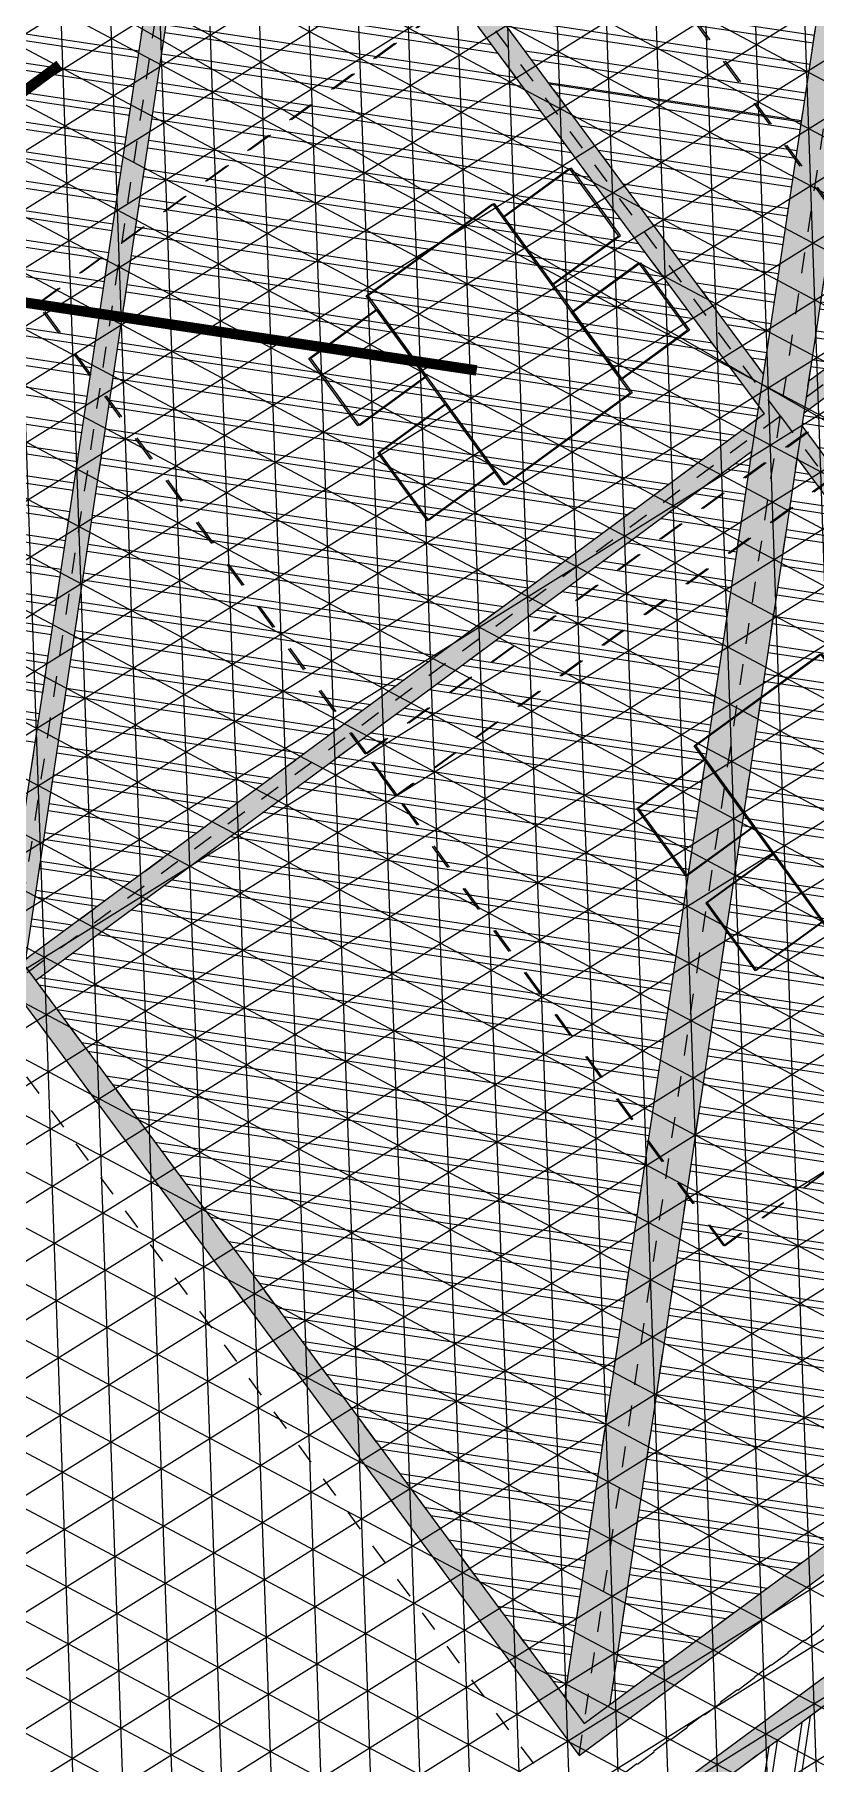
# Model space of a CAD drawing. Header units: metres. Extents: x 678805 to 1359287, y 2747329 to 5497370.
# Drawn here: x 679853.1 to 679856.85, y 2748714.73 to 2748723.04 of the extents above; entities that cross this region are included whole.
import ezdxf
from ezdxf.enums import TextEntityAlignment as Align

# ---------------------------------------------------------------- set-up
doc = ezdxf.new("R2010")
doc.units = ezdxf.units.M
for name, pattern in [('XREF_MON_BUILDINGS$0$DASH_1', [0.4, 0.1, -0.3]), ('XREF_MON_BUILDINGS$0$Dash_2_', [0.25, 0.125, -0.125]), ('XREF_MON_GENERAL_LAYOUT$0$DASHEDX2', [1.5, 1, -0.5])]:
    doc.linetypes.add(name, pattern=pattern)
for name, color, linetype in [('00_XREF_MON_HSC_PAVEMENT', 7, 'Continuous'), ('00_XREF_TWQ_BUILDINGS', 7, 'Continuous'), ('XREF_MON_BUILDINGS$0$00-Modulos DEFINIDOS', 7, 'Continuous'), ('XREF_MON_BUILDINGS$0$02-L-Pergola Arrows', 8, 'Continuous'), ('XREF_MON_BUILDINGS$0$02-L-Pergola Profiles', 8, 'Continuous'), ('XREF_MON_BUILDINGS$0$02-L-Pergola Projection', 8, 'Continuous'), ('XREF_MON_BUILDINGS$0$02-L-Pergola Shades', 15, 'Continuous'), ('XREF_MON_BUILDINGS$0$02-L-Pergola Shades Schematic', 8, 'Continuous'), ('XREF_MON_BUILDINGS$0$02_L_Furniture', 7, 'Continuous'), ('XREF_MON_GENERAL_LAYOUT$0$02-L-Sailcloth', 8, 'XREF_MON_GENERAL_LAYOUT$0$DASHEDX2')]:
    doc.layers.add(name, color=color, linetype=linetype)
doc.layers.add('02-L-Waterfeatures 01', color=7, linetype='Continuous', true_color=0x4da6ff)
doc.layers.add('XREF_MON_BUILDINGS$0$02-L-Pergola Wipeout', color=7, linetype='Continuous', true_color=0xffffff)
doc.layers.add('XREF_MON_BUILDINGS$0$00_AUX', color=3, linetype='Continuous', plot=False)
doc.layers.add('XREF_MON_BUILDINGS$0$02-L-Pergola Aux', color=50, linetype='Continuous', plot=False)
doc.layers.add('XREF_MON_GENERAL_LAYOUT$0$02-L-Level Curves 0.25-0.75m', color=33, linetype='Continuous', lineweight=5)
doc.layers.add('XREF_MON_HSC_PAVEMENT$0$03-TR-Pavement_07_Precast irregular Concrete Blocks', color=7, linetype='Continuous', lineweight=5, true_color=0xb3b3b3)
doc.styles.add('XREF_MON_GENERAL_LAYOUT$0$Standard', font='arial.ttf')

# ---------------------------------------------------------------- blocks, each defined once
blk = doc.blocks.new('XREF_MON_BUILDINGS$0$lamas aluminiotriangulo')
for points in [[(680244.1824, 2748658.419), (680246.3212, 2748656.2803)], [(680246.3459, 2748656.305), (680244.2072, 2748658.4438)], [(680246.4202, 2748656.3793), (680244.3557, 2748658.4438)], [(680244.4052, 2748658.4438), (680246.4449, 2748656.404)], [(680246.5192, 2748656.4783), (680244.5537, 2748658.4438)], [(680244.6032, 2748658.4438), (680246.5439, 2748656.503)], [(680246.6181, 2748656.5773), (680244.7517, 2748658.4438)], [(680244.8011, 2748658.4438), (680246.6429, 2748656.602)], [(680246.7171, 2748656.6762), (680244.9496, 2748658.4438)], [(680244.9991, 2748658.4438), (680246.7419, 2748656.701)], [(680246.8161, 2748656.7752), (680245.1476, 2748658.4438)], [(680245.1971, 2748658.4438), (680246.8409, 2748656.8)], [(680246.9151, 2748656.8742), (680245.3456, 2748658.4438)], [(680245.3951, 2748658.4438), (680246.9399, 2748656.899)], [(680247.0141, 2748656.9732), (680245.5436, 2748658.4438)], [(680245.5931, 2748658.4438), (680247.0389, 2748656.998)], [(680247.1131, 2748657.0722), (680245.7416, 2748658.4438)], [(680245.7911, 2748658.4438), (680247.1379, 2748657.097)], [(680247.2121, 2748657.1712), (680245.9396, 2748658.4438)], [(680245.9891, 2748658.4438), (680247.2369, 2748657.196)], [(680252.2665, 2748658.4438), (680252.6367, 2748658.0736)], [(680252.316, 2748658.4438), (680252.6614, 2748658.0983)], [(680252.4645, 2748658.4438), (680252.7357, 2748658.1726)], [(680252.514, 2748658.4438), (680252.7604, 2748658.1973)], [(680246.2469, 2748656.206), (680244.1824, 2748658.2705)], [(680244.1824, 2748658.221), (680246.2222, 2748656.1813)], [(680246.1479, 2748656.107), (680244.1824, 2748658.0725)], [(680244.1824, 2748658.023), (680246.1232, 2748656.0823)], [(680246.0489, 2748656.008), (680244.1824, 2748657.8745)], [(680244.1824, 2748657.825), (680246.0242, 2748655.9833)], [(680245.9499, 2748655.909), (680244.1824, 2748657.6765)], [(680244.1824, 2748657.627), (680245.9252, 2748655.8843)], [(680245.8509, 2748655.81), (680244.1824, 2748657.4786)], [(680244.1824, 2748657.4291), (680245.8262, 2748655.7853)], [(680248.6174, 2748656.2114), (680247.5126, 2748657.3162)], [(680245.7519, 2748655.711), (680244.1824, 2748657.2806)], [(680244.1824, 2748657.2311), (680245.7272, 2748655.6863)], [(680248.6174, 2748656.0134), (680247.4136, 2748657.2172)], [(680247.4879, 2748657.2914), (680248.6174, 2748656.1619)], [(680247.3889, 2748657.1924), (680248.6174, 2748655.9639)], [(680245.6529, 2748655.6121), (680244.1824, 2748657.0826)], [(680247.2899, 2748657.0934), (680248.6174, 2748655.7659)], [(680248.6174, 2748655.8154), (680247.3147, 2748657.1182)], [(680244.1824, 2748657.0331), (680245.6282, 2748655.5873)], [(680247.1909, 2748656.9944), (680248.6174, 2748655.5679)], [(680248.6174, 2748655.6174), (680247.2157, 2748657.0192)], [(680245.554, 2748655.5131), (680244.1824, 2748656.8846)], [(680247.0919, 2748656.8955), (680248.6174, 2748655.3699)], [(680248.6174, 2748655.4194), (680247.1167, 2748656.9202)], [(680244.1824, 2748656.8351), (680245.5292, 2748655.4883)], [(680248.6174, 2748655.2214), (680247.0177, 2748656.8212)], [(680248.6174, 2748655.0235), (680246.9187, 2748656.7222)], [(680246.9929, 2748656.7965), (680248.6174, 2748655.1719)], [(680245.455, 2748655.4141), (680244.1824, 2748656.6866)], [(680244.1824, 2748656.6371), (680245.4302, 2748655.3893)], [(680246.8939, 2748656.6975), (680248.6174, 2748654.974)], [(680246.7949, 2748656.5985), (680248.6174, 2748654.776)], [(680248.6174, 2748654.8255), (680246.8197, 2748656.6232)], [(680245.356, 2748655.3151), (680244.1824, 2748656.4886)], [(680246.6959, 2748656.4995), (680248.6174, 2748654.578)], [(680248.6174, 2748654.6275), (680246.7207, 2748656.5242)], [(680249.8896, 2748655.3265), (680248.7274, 2748656.4886)], [(680244.1824, 2748656.4391), (680245.3312, 2748655.2903)], [(680246.5969, 2748656.4005), (680248.6174, 2748654.38)], [(680248.6174, 2748654.4295), (680246.6217, 2748656.4252)], [(680248.7274, 2748656.4391), (680249.8648, 2748655.3017)], [(680246.4979, 2748656.3015), (680248.6174, 2748654.182)], [(680248.6174, 2748654.2315), (680246.5227, 2748656.3262)], [(680245.257, 2748655.2161), (680244.1824, 2748656.2906)], [(680244.1824, 2748656.2411), (680245.2322, 2748655.1913)], [(680246.4237, 2748656.2272), (680248.607, 2748654.0439)], [(680249.7906, 2748655.2275), (680248.7274, 2748656.2906)], [(680248.7274, 2748656.2411), (680249.7658, 2748655.2027)], [(680248.5823, 2748654.0192), (680246.3989, 2748656.2025)], [(680245.158, 2748655.1171), (680244.1824, 2748656.0926)], [(680248.3947, 2748654.0088), (680246.3, 2748656.1035)], [(680246.3247, 2748656.1282), (680248.4442, 2748654.0088)], [(680249.6916, 2748655.1285), (680248.7274, 2748656.0926)], [(680244.1824, 2748656.0431), (680245.1332, 2748655.0923)], [(680248.1967, 2748654.0088), (680246.201, 2748656.0045)], [(680246.2257, 2748656.0292), (680248.2462, 2748654.0088)], [(680248.7274, 2748656.0431), (680249.6668, 2748655.1037)], [(680245.059, 2748655.0181), (680244.1824, 2748655.8946)], [(680247.9987, 2748654.0088), (680246.102, 2748655.9055)], [(680246.1267, 2748655.9303), (680248.0482, 2748654.0088)], [(680249.597, 2748655.0339), (680248.7274, 2748655.9034)], [(680249.5926, 2748655.0295), (680248.7274, 2748655.8946)], [(680244.1824, 2748655.8451), (680245.0342, 2748654.9933)], [(680247.8007, 2748654.0088), (680246.003, 2748655.8065)], [(680246.0277, 2748655.8313), (680247.8502, 2748654.0088)], [(680248.7274, 2748655.8451), (680249.5678, 2748655.0047)], [(680245.9287, 2748655.7323), (680247.6522, 2748654.0088)], [(680244.96, 2748654.9191), (680244.1824, 2748655.6966)], [(680244.1824, 2748655.6471), (680244.9352, 2748654.8943)], [(680247.6027, 2748654.0088), (680245.904, 2748655.7075)], [(680249.4936, 2748654.9305), (680248.7274, 2748655.6966)], [(680248.7274, 2748655.6471), (680249.4688, 2748654.9057)], [(680247.4047, 2748654.0088), (680245.805, 2748655.6085)], [(680245.8297, 2748655.6333), (680247.4542, 2748654.0088)], [(680244.861, 2748654.8201), (680244.1824, 2748655.4987)], [(680247.2068, 2748654.0088), (680245.706, 2748655.5095)], [(680245.7307, 2748655.5343), (680247.2562, 2748654.0088)], [(680249.3946, 2748654.8315), (680248.7274, 2748655.4987)], [(680247.0088, 2748654.0088), (680245.607, 2748655.4105)], [(680245.6317, 2748655.4353), (680247.0583, 2748654.0088)], [(680248.7274, 2748655.4492), (680249.3698, 2748654.8067)], [(680246.8108, 2748654.0088), (680245.508, 2748655.3115)], [(680245.5327, 2748655.3363), (680246.8603, 2748654.0088)], [(680245.4337, 2748655.2373), (680246.6623, 2748654.0088)], [(680248.7274, 2748655.3007), (680249.2956, 2748654.7325)], [(680248.7274, 2748655.2512), (680249.2709, 2748654.7077)], [(680245.3348, 2748655.1383), (680246.4643, 2748654.0088)], [(680246.6128, 2748654.0088), (680245.409, 2748655.2125)], [(680246.4148, 2748654.0088), (680245.31, 2748655.1135)], [(680249.1966, 2748654.6335), (680248.7274, 2748655.1027)], [(680246.2168, 2748654.0088), (680245.211, 2748655.0145)], [(680245.2358, 2748655.0393), (680246.2663, 2748654.0088)], [(680248.7274, 2748655.0532), (680249.1719, 2748654.6087)], [(680246.0188, 2748654.0088), (680245.112, 2748654.9156)], [(680245.1368, 2748654.9403), (680246.0683, 2748654.0088)], [(680249.0976, 2748654.5345), (680248.7274, 2748654.9047)], [(680245.8208, 2748654.0088), (680245.013, 2748654.8166)], [(680245.0378, 2748654.8413), (680245.8703, 2748654.0088)], [(680248.7274, 2748654.8552), (680249.0729, 2748654.5098)], [(680244.9388, 2748654.7423), (680245.6723, 2748654.0088)], [(680245.4743, 2748654.0088), (680244.8398, 2748654.6433)], [(680245.6228, 2748654.0088), (680244.914, 2748654.7176)], [(680248.9986, 2748654.4355), (680248.7274, 2748654.7067)], [(680248.7274, 2748654.6572), (680248.9739, 2748654.4108)], [(680245.4248, 2748654.0088), (680244.815, 2748654.6186)], [(680245.2269, 2748654.0088), (680244.716, 2748654.5196)], [(680244.7408, 2748654.5443), (680245.2764, 2748654.0088)], [(680248.8996, 2748654.3365), (680248.7274, 2748654.5087)], [(680245.0289, 2748654.0088), (680244.617, 2748654.4206)], [(680244.6418, 2748654.4453), (680245.0784, 2748654.0088)], [(680248.7274, 2748654.4592), (680248.8749, 2748654.3118)], [(680244.8309, 2748654.0088), (680244.518, 2748654.3216)], [(680244.5428, 2748654.3463), (680244.8804, 2748654.0088)], [(680248.8006, 2748654.2375), (680248.7274, 2748654.3107)], [(680244.4438, 2748654.2473), (680244.6824, 2748654.0088)], [(680248.7274, 2748654.2612), (680248.7759, 2748654.2128)], [(680244.3448, 2748654.1483), (680244.4844, 2748654.0088)], [(680244.6329, 2748654.0088), (680244.419, 2748654.2226)], [(680244.4349, 2748654.0088), (680244.3201, 2748654.1236)], [(680246.3345, 2748651.7714), (680244.2072, 2748653.8988)], [(680246.4088, 2748651.8457), (680244.3557, 2748653.8988)], [(680244.4052, 2748653.8988), (680246.4335, 2748651.8704)], [(680246.5078, 2748651.9447), (680244.5537, 2748653.8988)], [(680244.6032, 2748653.8988), (680246.5325, 2748651.9694)], [(680246.6068, 2748652.0436), (680244.7517, 2748653.8988)], [(680244.8011, 2748653.8988), (680246.6315, 2748652.0684)], [(680246.7058, 2748652.1426), (680244.9496, 2748653.8988)], [(680244.9991, 2748653.8988), (680246.7305, 2748652.1674)], [(680246.8047, 2748652.2416), (680245.1476, 2748653.8988)], [(680245.1971, 2748653.8988), (680246.8295, 2748652.2664)], [(680246.9037, 2748652.3406), (680245.3456, 2748653.8988)], [(680245.3951, 2748653.8988), (680246.9285, 2748652.3654)], [(680247.0027, 2748652.4396), (680245.5436, 2748653.8988)], [(680245.5931, 2748653.8988), (680247.0275, 2748652.4644)], [(680247.1017, 2748652.5386), (680245.7416, 2748653.8988)], [(680245.7911, 2748653.8988), (680247.1265, 2748652.5634)], [(680247.2007, 2748652.6376), (680245.9396, 2748653.8988)], [(680245.9891, 2748653.8988), (680247.2255, 2748652.6624)], [(680247.2997, 2748652.7366), (680246.1376, 2748653.8988)], [(680246.1871, 2748653.8988), (680247.3245, 2748652.7614)], [(680247.3987, 2748652.8356), (680246.3356, 2748653.8988)], [(680246.3851, 2748653.8988), (680247.4235, 2748652.8604)], [(680247.4977, 2748652.9346), (680246.5336, 2748653.8988)], [(680246.5831, 2748653.8988), (680247.5225, 2748652.9593)], [(680247.5967, 2748653.0336), (680246.7316, 2748653.8988)], [(680246.781, 2748653.8988), (680247.6215, 2748653.0583)], [(680247.6957, 2748653.1326), (680246.9295, 2748653.8988)], [(680246.979, 2748653.8988), (680247.7205, 2748653.1573)], [(680247.7947, 2748653.2316), (680247.1275, 2748653.8988)], [(680247.177, 2748653.8988), (680247.8194, 2748653.2563)], [(680247.8937, 2748653.3306), (680247.3255, 2748653.8988)], [(680247.375, 2748653.8988), (680247.9184, 2748653.3553)], [(680247.9927, 2748653.4296), (680247.5235, 2748653.8988)], [(680247.573, 2748653.8988), (680248.0174, 2748653.4543)], [(680247.7215, 2748653.8988), (680248.0917, 2748653.5286)], [(680247.771, 2748653.8988), (680248.1164, 2748653.5533)], [(680247.9195, 2748653.8988), (680248.1907, 2748653.6276)], [(680247.969, 2748653.8988), (680248.2154, 2748653.6523)], [(680248.2897, 2748653.7266), (680248.1175, 2748653.8988)], [(680248.167, 2748653.8988), (680248.3144, 2748653.7513)], [(680248.3887, 2748653.8256), (680248.3155, 2748653.8988)], [(680248.365, 2748653.8988), (680248.4134, 2748653.8503)], [(680244.1824, 2748653.874), (680246.3098, 2748651.7467)], [(680246.2355, 2748651.6724), (680244.1824, 2748653.7255)], [(680244.1824, 2748653.676), (680246.2108, 2748651.6477)], [(680246.1365, 2748651.5734), (680244.1824, 2748653.5275)], [(680244.1824, 2748653.478), (680246.1118, 2748651.5487)], [(680246.0375, 2748651.4744), (680244.1824, 2748653.3295)], [(680244.1824, 2748653.28), (680246.0128, 2748651.4497)], [(680245.9385, 2748651.3754), (680244.1824, 2748653.1315)], [(680244.1824, 2748653.082), (680245.9138, 2748651.3507)], [(680245.8395, 2748651.2764), (680244.1824, 2748652.9336)], [(680244.1824, 2748652.8841), (680245.8148, 2748651.2517)], [(680245.7406, 2748651.1774), (680244.1824, 2748652.7356)], [(680244.1824, 2748652.6861), (680245.7158, 2748651.1527)], [(680245.6416, 2748651.0784), (680244.1824, 2748652.5376)], [(680244.1824, 2748652.4881), (680245.6168, 2748651.0537)], [(680245.5426, 2748650.9794), (680244.1824, 2748652.3396)], [(680244.1824, 2748652.2901), (680245.5178, 2748650.9547)], [(680245.4436, 2748650.8805), (680244.1824, 2748652.1416)], [(680244.1824, 2748652.0921), (680245.4188, 2748650.8557)], [(680245.3446, 2748650.7815), (680244.1824, 2748651.9436)], [(680244.1824, 2748651.8941), (680245.3198, 2748650.7567)], [(680245.2456, 2748650.6825), (680244.1824, 2748651.7456)], [(680244.1824, 2748651.6961), (680245.2208, 2748650.6577)], [(680245.1466, 2748650.5835), (680244.1824, 2748651.5476)], [(680244.1824, 2748651.4981), (680245.1218, 2748650.5587)], [(680245.0476, 2748650.4845), (680244.1824, 2748651.3496)], [(680244.1824, 2748651.3001), (680245.0228, 2748650.4597)], [(680244.9486, 2748650.3855), (680244.1824, 2748651.1516)], [(680244.1824, 2748651.1021), (680244.9238, 2748650.3607)], [(680244.8496, 2748650.2865), (680244.1824, 2748650.9537)], [(680244.1824, 2748650.9042), (680244.8248, 2748650.2617)], [(680244.1824, 2748650.7557), (680244.7506, 2748650.1875)], [(680244.1824, 2748650.7062), (680244.7259, 2748650.1627)], [(680244.6516, 2748650.0885), (680244.1824, 2748650.5577)], [(680244.1824, 2748650.5082), (680244.6269, 2748650.0637)], [(680244.5526, 2748649.9895), (680244.1824, 2748650.3597)], [(680244.1824, 2748650.3102), (680244.5279, 2748649.9648)], [(680244.4536, 2748649.8905), (680244.1824, 2748650.1617)], [(680244.1824, 2748650.1122), (680244.4289, 2748649.8658)], [(680244.3546, 2748649.7915), (680244.1824, 2748649.9637)], [(680244.1824, 2748649.9142), (680244.3299, 2748649.7668)], [(680244.2556, 2748649.6925), (680244.1824, 2748649.7657)], [(680244.1824, 2748649.7162), (680244.2309, 2748649.6678)]]:
    blk.add_lwpolyline(points)
blk = doc.blocks.new('XREF_MON_BUILDINGS$0$PERGOLA PLEGADA')
at = {"layer": 'XREF_MON_BUILDINGS$0$02-L-Pergola Wipeout', "true_color": 0xfcfcfc}
h = blk.add_hatch(color=7, dxfattribs=at)
h.dxf.hatch_style = 1
h.paths.add_polyline_path([(4.6122, 9.29), (0.31, 4.9878), (0.31, 9.29)])
h.paths.add_polyline_path([(0.3328, 4.855), (4.745, 9.2672), (4.745, 4.9006), (4.6994, 4.855)])
h.paths.add_polyline_path([(4.855, 9.29), (9.1344, 9.29), (4.855, 5.0106)])
h.paths.add_polyline_path([(9.29, 9.1344), (9.29, 4.855), (5.0106, 4.855)])
h.paths.add_polyline_path([(4.9006, 4.745), (9.2672, 4.745), (4.855, 0.3328), (4.855, 4.6994)])
h.paths.add_polyline_path([(9.29, 4.6122), (9.29, 0.31), (4.9878, 0.31)])
h.paths.add_polyline_path([(0.4656, 0.31), (4.745, 4.5894), (4.745, 0.31)])
h.paths.add_polyline_path([(0.31, 4.745), (4.5894, 4.745), (0.31, 0.4656)])
h.paths.add_polyline_path([(9.4, 0.2), (0.2, 0.2), (0.2, 9.4), (9.4, 9.4)])
at = {"layer": 'XREF_MON_BUILDINGS$0$02-L-Pergola Arrows', "color": 253, "const_width": 0.05}
for points in [[(5.8434, 3.7566), (8.2145, 1.3855)], [(5.8434, 3.7566), (8.2145, 1.3855)], [(6.584, 1.3855), (8.2145, 1.3855), (8.2145, 3.016)]]:
    blk.add_lwpolyline(points, dxfattribs=at)
at = {"layer": 'XREF_MON_BUILDINGS$0$02-L-Pergola Aux', "linetype": 'XREF_MON_BUILDINGS$0$Dash_2_', "ltscale": 0.5}
for p, q in [((0, 0), (0, 9.6)), ((0.2, 0.2), (9.4, 9.4)), ((4.8, 4.9556), (4.8, 9.4)), ((4.8, 4.8), (0.2, 4.8)), ((4.8, 4.8), (9.4, 4.8)), ((4.8, 4.8), (4.8, 0.2)), ((4.8, 0.2), (9.4, 4.8)), ((9.6, 0), (0, 0))]:
    blk.add_line(p, q, dxfattribs=at)
at = {"layer": 'XREF_MON_BUILDINGS$0$02-L-Pergola Profiles'}
for p, q in [((0.31, 0.4656), (9.1344, 9.29)), ((4.745, 4.9006), (4.745, 9.29)), ((4.855, 5.0106), (4.855, 9.29)), ((0.4656, 0.31), (9.29, 9.1344)), ((4.6994, 4.855), (0.31, 4.855)), ((5.0106, 4.855), (9.29, 4.855)), ((4.5894, 4.745), (0.31, 4.745)), ((4.8322, 0.31), (9.2672, 4.745)), ((4.855, 4.745), (9.29, 4.745)), ((4.855, 4.745), (4.855, 0.31)), ((4.745, 4.5894), (4.745, 0.31)), ((4.9878, 0.31), (9.29, 4.6122))]:
    blk.add_line(p, q, dxfattribs=at)
for points in [[(9.4, 0.2), (0.2, 0.2), (0.2, 9.4), (9.4, 9.4)], [(0.31, 9.29), (9.29, 9.29), (9.29, 0.31), (0.31, 0.31)]]:
    blk.add_lwpolyline(points, close=True, dxfattribs=at)
at = {"layer": 'XREF_MON_BUILDINGS$0$02-L-Pergola Projection', "linetype": 'XREF_MON_BUILDINGS$0$DASH_1'}
for p, q in [((0.31, 0.4656), (9.1344, 9.29)), ((4.745, 4.9006), (4.745, 9.29)), ((4.855, 5.0106), (4.855, 9.29)), ((0.4656, 0.31), (9.29, 9.1344)), ((4.6994, 4.855), (0.31, 4.855)), ((5.0106, 4.855), (9.29, 4.855)), ((4.5894, 4.745), (0.31, 4.745)), ((4.8322, 0.31), (9.2672, 4.745)), ((4.855, 4.745), (9.29, 4.745)), ((4.855, 4.745), (4.855, 0.31)), ((4.745, 4.5894), (4.745, 0.31)), ((4.9878, 0.31), (9.29, 4.6122))]:
    blk.add_line(p, q, dxfattribs=at)
for points in [[(9.4, 0.2), (0.2, 0.2), (0.2, 9.4), (9.4, 9.4)], [(0.31, 9.29), (9.29, 9.29), (9.29, 0.31), (0.31, 0.31)]]:
    blk.add_lwpolyline(points, close=True, dxfattribs=at)
at = {"layer": 'XREF_MON_BUILDINGS$0$02-L-Pergola Shades'}
blk.add_blockref('XREF_MON_BUILDINGS$0$lamas aluminiotriangulo', (-680243.8724, -2748649.1538), dxfattribs=at)
at = {"layer": 'XREF_MON_BUILDINGS$0$02-L-Pergola Shades', "xscale": -1, "rotation": 270.0000000152252}
blk.add_blockref('XREF_MON_BUILDINGS$0$lamas aluminiotriangulo', (-2748649.1536, -680243.8732), dxfattribs=at)
at = {"layer": 'XREF_MON_BUILDINGS$0$02-L-Pergola Shades Schematic'}
blk.add_blockref('XREF_MON_BUILDINGS$0$lamas aluminiotriangulo', (-680243.8724, -2748649.1538), dxfattribs=at)
at = {"layer": 'XREF_MON_BUILDINGS$0$02-L-Pergola Shades Schematic', "xscale": -1, "rotation": 270.0000000152252}
blk.add_blockref('XREF_MON_BUILDINGS$0$lamas aluminiotriangulo', (-2748649.1536, -680243.8732), dxfattribs=at)
blk = doc.blocks.new('XREF_MON_BUILDINGS$0$PERGOLA PLANA')
at = {"layer": 'XREF_MON_BUILDINGS$0$02-L-Pergola Wipeout', "true_color": 0xfcfcfc}
h = blk.add_hatch(color=7, dxfattribs=at)
h.dxf.hatch_style = 1
h.paths.add_polyline_path([(4.6122, 9.29), (0.31, 4.9878), (0.31, 9.29)])
h.paths.add_polyline_path([(0.3328, 4.855), (4.745, 9.2672), (4.745, 4.9006), (4.6994, 4.855)])
h.paths.add_polyline_path([(4.855, 9.29), (9.1344, 9.29), (4.855, 5.0106)])
h.paths.add_polyline_path([(9.29, 9.1344), (9.29, 4.855), (5.0106, 4.855)])
h.paths.add_polyline_path([(4.9006, 4.745), (9.2672, 4.745), (4.855, 0.3328), (4.855, 4.6994)])
h.paths.add_polyline_path([(9.29, 4.6122), (9.29, 0.31), (4.9878, 0.31)])
h.paths.add_polyline_path([(0.4656, 0.31), (4.745, 4.5894), (4.745, 0.31)])
h.paths.add_polyline_path([(0.31, 4.745), (4.5894, 4.745), (0.31, 0.4656)])
h.paths.add_polyline_path([(9.4, 0.2), (0.2, 0.2), (0.2, 9.4), (9.4, 9.4)])
at = {"layer": 'XREF_MON_BUILDINGS$0$02-L-Pergola Aux', "linetype": 'XREF_MON_BUILDINGS$0$Dash_2_', "ltscale": 0.5}
blk.add_line((0, 9.6), (9.6, 9.6), dxfattribs=at)
at = {"layer": 'XREF_MON_BUILDINGS$0$02-L-Pergola Profiles'}
for points in [[(9.4, 0.2), (0.2, 0.2), (0.2, 9.4), (9.4, 9.4)], [(0.31, 9.29), (9.29, 9.29), (9.29, 0.31), (0.31, 0.31)]]:
    blk.add_lwpolyline(points, close=True, dxfattribs=at)
at = {"layer": 'XREF_MON_BUILDINGS$0$02-L-Pergola Projection', "linetype": 'XREF_MON_BUILDINGS$0$DASH_1'}
for points in [[(9.4, 0.2), (0.2, 0.2), (0.2, 9.4), (9.4, 9.4)], [(0.31, 9.29), (9.29, 9.29), (9.29, 0.31), (0.31, 0.31)]]:
    blk.add_lwpolyline(points, close=True, dxfattribs=at)
at = {"layer": 'XREF_MON_BUILDINGS$0$02-L-Pergola Shades'}
blk.add_blockref('XREF_MON_BUILDINGS$0$lamas aluminiotriangulo', (-680243.8724, -2748649.1538), dxfattribs=at)
at = {"layer": 'XREF_MON_BUILDINGS$0$02-L-Pergola Shades Schematic'}
blk.add_blockref('XREF_MON_BUILDINGS$0$lamas aluminiotriangulo', (-680243.8724, -2748649.1538), dxfattribs=at)
blk = doc.blocks.new('XREF_MON_BUILDINGS$0$Rest_4seats')
at = {"linetype": 'Continuous'}
for points in [[(-0.0811, 0.3717), (-0.083, 0.7717), (-0.483, 0.7698), (-0.4811, 0.3698)], [(0.0814, 0.3724), (0.0795, 0.7724), (0.4795, 0.7743), (0.4814, 0.3743)], [(0.5662, -0.3753), (0.5626, 0.3747), (-0.5624, 0.3694), (-0.5588, -0.3806)], [(-0.0776, -0.3783), (-0.0757, -0.7783), (-0.4757, -0.7802), (-0.4776, -0.3802)], [(0.0849, -0.3776), (0.0868, -0.7776), (0.4868, -0.7757), (0.4849, -0.3757)]]:
    blk.add_lwpolyline(points, close=True, dxfattribs=at)
at = {"layer": 'XREF_MON_BUILDINGS$0$00_AUX', "linetype": 'XREF_MON_BUILDINGS$0$Dash_2_'}
blk.add_lwpolyline([(-1.4685, 1.6651), (-1.4526, -1.6849), (1.4723, -1.671), (1.4565, 1.679)], close=True, dxfattribs=at)
blk = doc.blocks.new('XREF_MON_BUILDINGS$0$Modulos_Restaurant Monasya')
at = {"layer": 'XREF_MON_BUILDINGS$0$02_L_Furniture', "xscale": -1, "rotation": 90.30672573720153}
for p in [(12.9146, -5.6021), (8.4762, -8.28), (12.9162, -8.2771)]:
    blk.add_blockref('XREF_MON_BUILDINGS$0$Rest_4seats', p, dxfattribs=at)
blk = doc.blocks.new('XREF_MON_BUILDINGS')
at = {"layer": 'XREF_MON_BUILDINGS$0$00-Modulos DEFINIDOS', "linetype": 'Continuous', "xscale": -1, "rotation": 306.3305642454711}
for p in [(679858.9299, 2748724.166), (679855.3407, 2748721.5524), (679856.9152, 2748719.3899)]:
    blk.add_blockref('XREF_MON_BUILDINGS$0$Rest_4seats', p, dxfattribs=at)
at = {"layer": 'XREF_MON_BUILDINGS$0$02-L-Pergola Projection', "xscale": -1}
for name, p, rotation in [('XREF_MON_BUILDINGS$0$PERGOLA PLEGADA', (679855.6756, 2748714.4934), 306.4539944455664), ('XREF_MON_BUILDINGS$0$PERGOLA PLANA', (679869.0984, 2748712.4738), 36.43967073982355)]:
    blk.add_blockref(name, p, dxfattribs=dict(at, rotation=rotation))
at = {"layer": 'XREF_MON_BUILDINGS$0$00-Modulos DEFINIDOS', "rotation": 216.0573440932065}
blk.add_blockref('XREF_MON_BUILDINGS$0$Modulos_Restaurant Monasya', (679870.646, 2748722.4618), dxfattribs=at)
blk = doc.blocks.new('XREF_MON_HSC_PAVEMENT')
at = {"layer": 'XREF_MON_HSC_PAVEMENT$0$03-TR-Pavement_07_Precast irregular Concrete Blocks', "linetype": 'Continuous'}
h = blk.add_hatch(dxfattribs=at)
h.set_pattern_fill('NET3', color=256, scale=0.075, angle=92)
h.set_pattern_definition([(92, (679898.76976, 2748715.38535), (-0.2379799, -0.0083104), []), (152, (679898.76976, 2748715.38535), (-0.1117929, -0.2102519), []), (212, (679898.76976, 2748715.38535), (0.126187, -0.20194145), [])])
h.paths.add_polyline_path([(679858.5017, 2748700.1264), (679883.3907, 2748715.6196), (679862.6211, 2748743.6439), (679859.1532, 2748741.4809), (679858.8356, 2748741.99), (679839.8294, 2748730.1355)])
blk = doc.blocks.new('XREF_MON_GENERAL_LAYOUT')
at = {"layer": 'XREF_MON_GENERAL_LAYOUT$0$02-L-Level Curves 0.25-0.75m', "ltscale": 0.3}
blk.add_lwpolyline([(679852.5027, 2748751.0645), (679831.6994, 2748735.6389), (679913.7049, 2748688.6), (679912.6463, 2748691.8244), (679915.7414, 2748692.8462), (679916.8863, 2748691.9752), (679920.8576, 2748693.2863), (679929.2959, 2748679.6568), (679931.2301, 2748678.5474)], dxfattribs=at)
at = {"layer": 'XREF_MON_GENERAL_LAYOUT$0$02-L-Sailcloth', "elevation": 0}
blk.add_lwpolyline([(679809.7551, 2748716.5509, 0.122041), (679849.9788, 2748716.1409, 0.181282), (679853.8749, 2748695.4755, 0.124933), (679823.1348, 2748698.7606, 0.12741)], format="xyb", close=True, dxfattribs=at)
at = {"style": 'XREF_MON_GENERAL_LAYOUT$0$Standard'}
for tag, rotation, p in [('604,00', 330.26429, (679905.7703, 2748776.5578)), ('603,00', 330.26429, (679901.8609, 2748753.4772)), ('600,00', 133.82598, (679944.5968, 2748745.1526)), ('602,00', 330.26429, (679883.3192, 2748738.7269)), ('601,00', 117.89057, (679920.972, 2748732.8701)), ('601,00', 330.26429, (679864.7775, 2748723.9765)), ('600,00', 40.88332, (679777.4054, 2748705.4436, 1.17)), ('602,00', 330.26429, (679941.2749, 2748705.483)), ('601,00', 40.88332, (679701.7984, 2748703.8886, 1.17)), ('598,00', 62.09101, (679810.2666, 2748702.6187)), ('600,00', 330.26429, (679877.7815, 2748691.1312)), ('600,00', 19.55109, (679920.4438, 2748685.4955)), ('601,00', 330.26429, (679934.8129, 2748683.8036)), ('599,00', 330.26429, (679854.5671, 2748679.0611)), ('600,00', 88.39282, (679743.9135, 2748675.5716)), ('599,00', 20.60862, (679924.2599, 2748675.2164)), ('601,00', 88.39282, (679728.0346, 2748671.3178, -2)), ('602,00', 88.39282, (679711.8258, 2748665.9661, -1)), ('603,00', 88.39282, (679695.6151, 2748660.611)), ('599,00', 40.88332, (679788.8073, 2748655.8292, 1.17)), ('601,00', 40.88332, (679627.6123, 2748644.6026, 1.17)), ('603,00', 41.70581, (679702.4989, 2748628.4844, 1.17)), ('600,00', 40.88332, (679645.925, 2748597.9261, 1.17)), ('599,00', 34.22768, (679673.5744, 2748555.136, 5.34))]:
    blk.add_attdef(tag, text='', height=1, rotation=rotation, dxfattribs=at).set_placement(p, align=Align.MIDDLE)
at = {"ltscale": 0.3, "style": 'XREF_MON_GENERAL_LAYOUT$0$Standard'}
for tag, rotation, p in [('603,50', 330.26429, (679911.5006, 2748760.5702)), ('602,50', 330.26429, (679892.8647, 2748745.8464)), ('600,50', 133.82598, (679933.0483, 2748738.7294)), ('601,50', 330.26429, (679873.5807, 2748731.6715)), ('601,50', 101.28567, (679909.522, 2748726.9453)), ('602,50', 330.26429, (679948.6249, 2748713.8598)), ('600,50', 39.60595, (679743.2426, 2748706.9713)), ('600,50', 330.26429, (679880.266, 2748702.726)), ('600,50', 17.35374, (679917.6151, 2748690.5539)), ('599,50', 330.26429, (679867.1975, 2748684.7162)), ('599,50', 18.89439, (679921.7104, 2748680.5784)), ('599,50', 39.60595, (679778.9915, 2748677.2412)), ('600,50', 88.39282, (679735.9249, 2748673.5861)), ('601,50', 88.39282, (679719.9063, 2748668.581)), ('602,50', 88.39282, (679703.4738, 2748663.4518)), ('598,50', 330.26429, (679861.7651, 2748662.3968)), ('601,50', 39.60595, (679610.5133, 2748662.0612)), ('600,00', 41.70581, (679752.3076, 2748637.6854)), ('601,00', 41.70581, (679736.0441, 2748634.5376)), ('599,00', 35.08346, (679763.0433, 2748634.415, 1.17)), ('602,00', 41.70581, (679720.1743, 2748633.0959, 1.17)), ('600,00', 35.08346, (679747.0628, 2748629.9031, 1.17)), ('601,00', 35.08346, (679731.2456, 2748625.2389, 1.17)), ('600,50', 39.60595, (679636.9197, 2748621.3387)), ('602,00', 35.08346, (679715.3998, 2748620.6394, 1.17)), ('599,50', 28.7604, (679659.4816, 2748574.3233))]:
    blk.add_attdef(tag, text='', height=1, rotation=rotation, dxfattribs=at).set_placement(p, align=Align.MIDDLE)

msp = doc.modelspace()

# ---------------------------------------------------------------- block references
at = {"layer": '00_XREF_MON_HSC_PAVEMENT'}
msp.add_blockref('XREF_MON_HSC_PAVEMENT', (0, 0), dxfattribs=at)

# ---------------------------------------------------------------- next in the draw order: block references
at = {"layer": '00_XREF_TWQ_BUILDINGS'}
msp.add_blockref('XREF_MON_BUILDINGS', (0, 0), dxfattribs=at)

# ---------------------------------------------------------------- next in the draw order: block references
msp.add_blockref('XREF_MON_BUILDINGS', (0, 0))

# ---------------------------------------------------------------- next in the draw order: block references
at = {"layer": '02-L-Waterfeatures 01', "color": 18, "true_color": 0x000000}
msp.add_blockref('XREF_MON_GENERAL_LAYOUT', (0, 0), dxfattribs=at)

doc.saveas('drawing.dxf')
